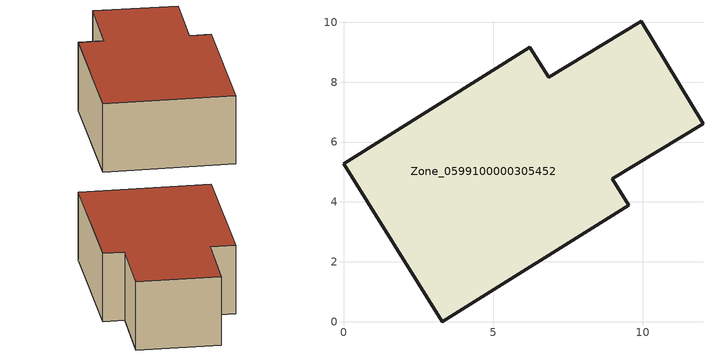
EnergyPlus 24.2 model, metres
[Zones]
Zone_0599100000305452
 floor ground (C_G): 3.3,0 0,5.28 6.22,9.17 6.85,8.16 9.94,10.03 12.01,6.62 8.97,4.77 9.52,3.89 z0
 wall outside (C_F): 0,5.28 3.3,0 9.52,3.89 8.97,4.77 12.01,6.62 9.94,10.03 6.85,8.16 6.22,9.17 0,5.28 z0:3.43
 roof outside (C_R): 8.97,4.77 12.01,6.62 9.94,10.03 6.85,8.16 6.22,9.17 0,5.28 3.3,0 9.52,3.89 z3.43
[BUILDING]
Pand.0599100000305452: North Axis=0; Terrain=City; Loads Convergence Tolerance Value=0.04; Temperature Convergence Tolerance Value=0.4; Solar Distribution=FullExterior; Maximum Number of Warmup Days=25; Minimum Number of Warmup Days=1
[Site:Location]
Rotterdam.The.Hague.AP_ZH_NLD Design_Conditions: Latitude=51.96; Longitude=4.45; Time Zone=1; Elevation=-4.5
[SITE:GROUNDTEMPERATURE:BUILDINGSURFACE]
18, 18, 18, 18, 18, 18, 18, 18, 18, 18, 18, 18
[MATERIAL] Thermal Absorptance=0.9; Solar Absorptance=0.7; Visible Absorptance=0.7
Name | Roughness | Thickness | Conductivity | Density | Specific Heat
G.TI.1946 | MediumSmooth | 0.15 | 1 | 540 | 1210
F.TI.1946 | Rough | 0.3 | 0.857143 | 1920 | 840
R.TI.1946 | MediumRough | 0.2 | 0.1 | 1500 | 1000
[CONSTRUCTION]
C_G: G.TI.1946
C_F: F.TI.1946
C_R: R.TI.1946
[ZONE]
Zone_0599100000305452: Type=1; Multiplier=1; Ceiling Height=Autocalculate; Volume=Autocalculate; Floor Area=autocalculate; Part of Total Floor Area=Yes
[ZONEINFILTRATION:DESIGNFLOWRATE]
Infil_Zone_0599100000305452: Zone or ZoneList or Space or SpaceList=Zone_0599100000305452; Schedule=AlwaysOn; Design Flow Rate Calculation Method=Flow/Area; Flow Rate per Floor Area=0.003; Constant Term Coefficient=1; Temperature Term Coefficient=0; Velocity Term Coefficient=0; Velocity Squared Term Coefficient=0
[HVACTEMPLATE:ZONE:IDEALLOADSAIRSYSTEM]
Zone_0599100000305452: Maximum Heating Supply Air Temperature=50; Minimum Cooling Supply Air Temperature=13; Maximum Heating Supply Air Humidity Ratio=0.0156; Minimum Cooling Supply Air Humidity Ratio=0.0077; Heating Limit=NoLimit; Cooling Limit=NoLimit; Dehumidification Control Type=ConstantSensibleHeatRatio; Cooling Sensible Heat Ratio=0.7; Dehumidification Setpoint=60; Humidification Control Type=None; Humidification Setpoint=30; Outdoor Air Method=None; Outdoor Air Flow Rate per Person=0.00944; Outdoor Air Flow Rate per Zone Floor Area=0; Outdoor Air Flow Rate per Zone=0; Demand Controlled Ventilation Type=None; Outdoor Air Economizer Type=NoEconomizer; Heat Recovery Type=None; Sensible Heat Recovery Effectiveness=0.7; Latent Heat Recovery Effectiveness=0.65
[ZONECONTROL:THERMOSTAT]
ThermostatControl_Zone_0599100000305452: Zone or ZoneList=Zone_0599100000305452; Control Type Schedule=DualSetpointControlType; Control 1=Thermostat_Zone_0599100000305452; Temperature Difference Between Cutout And Setpoint=0
[THERMOSTATSETPOINT:DUALSETPOINT]
Thermostat_Zone_0599100000305452: Heating Setpoint Temperature Schedule=HeatingSetpoint_Zone_0599100000305452; Cooling Setpoint Temperature Schedule=CoolingSetpoint_Zone_0599100000305452
[SCHEDULE:COMPACT]
HeatingSetpoint_Zone_0599100000305452: Through: 12/31, For: AllDays, Until: 24:00, 21
CoolingSetpoint_Zone_0599100000305452: Through: 12/31, For: AllDays, Until: 24:00, 24
DualSetpointControlType: Through: 12/31, For: AllDays, Until: 24:00, 4
AlwaysOn: Through: 12/31, For: AllDays, Until: 24:00, 1
